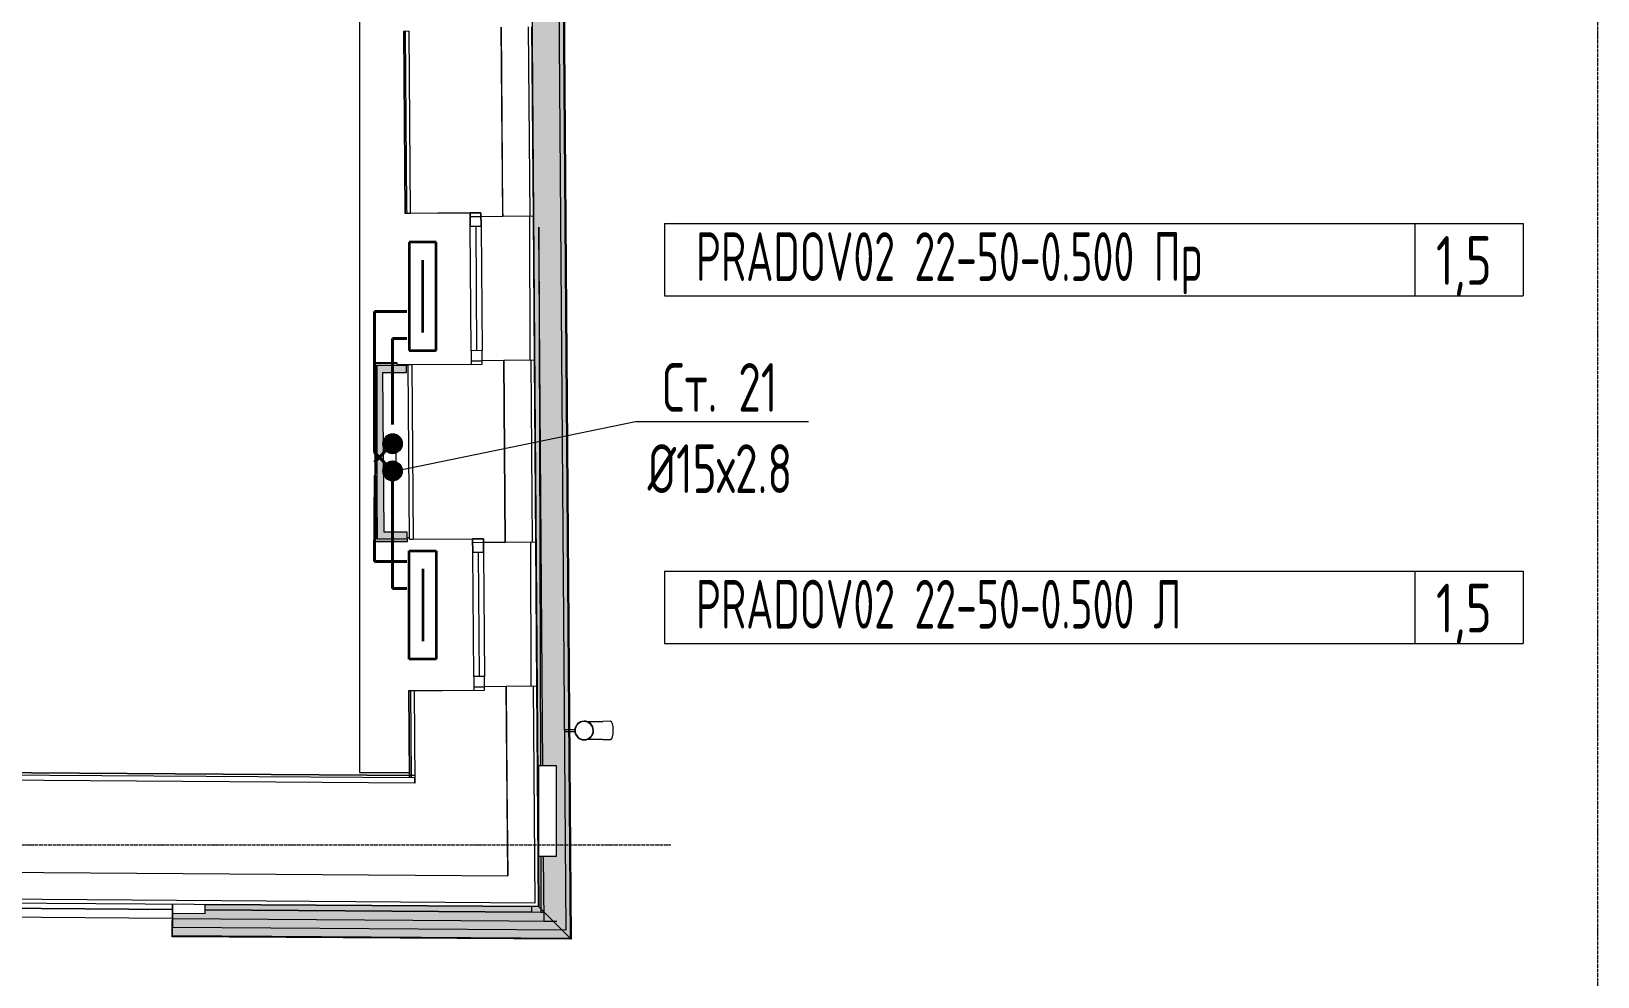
# Model space of a CAD drawing. Header units: millimetres. Extents: x -3929 to 624051, y 52832 to 514950.
# Drawn here: x 220484 to 229166, y 238132 to 243370 of the extents above; entities that cross this region are included whole.
import ezdxf
from ezdxf import colors
from ezdxf.entities.mleader import LeaderData, LeaderLine
from ezdxf.enums import TextEntityAlignment as Align
from ezdxf.math import Vec2, Vec3

# ---------------------------------------------------------------- set-up
doc = ezdxf.new("R2010")
doc.units = ezdxf.units.MM
doc.linetypes.add('ADSK_Линия сетки', pattern=[25, 20, -2.5, 0, -2.5])
doc.linetypes.add('Hidden', pattern=[7.14375, 4.7625, -2.38125])
for name, color, linetype, lineweight in [('_ Окна', 7, 'Continuous', 9), ('Обобщенные модели', 7, 'Continuous', 18), ('ОВ-О-Оборудование', 32, 'Continuous', 35), ('ОВ-ТЕКСТ', 7, 'Continuous', 25), ('Ограждение', 7, 'Continuous', 9), ('Окна', 7, 'Continuous', 9), ('Оси', 253, 'Continuous', 9), ('Перекрытие', 7, 'Continuous', 18), ('Стены внутренние', 7, 'Continuous', 18), ('Стены наружные', 7, 'Continuous', 18), ('Стены несущие', 7, 'Continuous', 30), ('Стены отделка', 7, 'Continuous', 30), ('Стены штриховка', 7, 'Continuous', 9)]:
    doc.layers.add(name, color=color, linetype=linetype, lineweight=lineweight)
for name, color, linetype in [('ПРИБОРЫ', 3, 'Continuous'), ('статистика приборов', 252, 'Continuous'), ('стояки', 7, 'Continuous')]:
    doc.layers.add(name, color=color, linetype=linetype)
doc.layers.add('т11.1', color=1, linetype='Continuous', true_color=0xff0000)
doc.layers.add('т21.1', color=5, linetype='Continuous', true_color=0x0000ff)
doc.styles.add('СТИЛЬ', font='simplex.shx', dxfattribs={"width": 0.65})

# ---------------------------------------------------------------- blocks, each defined once
blk = doc.blocks.new('*U2877')
at = {"layer": 'ОВ-О-Оборудование', "color": 32, "ltscale": 0.1, "true_color": 0xcd6928}
for p, q in [((300, 75), (-300, 75)), ((-300, 75), (-300, -75)), ((-200, 0), (200, 0)), ((300, -75), (300, 75)), ((-300, -75), (300, -75))]:
    blk.add_line(p, q, dxfattribs=at)
blk = doc.blocks.new('2 этаж')
at = {"layer": 'Ограждение', "lineweight": 0, "transparency": 33554432}
h = blk.add_hatch(color=253, dxfattribs=at)
h.paths.add_polyline_path([(414215.9, -171876.4), (414151.8, -163437.4), (414071.3, -163357.5), (414071.3, -163819.6), (413976.1, -163819.6), (414035.9, -171696.6), (414204.6, -171865.2)])
h.paths.add_polyline_path([(414034.9, -171415.6), (414035.9, -170915.6), (414134.9, -170915.6), (414134.9, -171415.6), (414035.9, -171415.6)])
h.paths.add_polyline_path([(413972.3, -163319.6), (414033.1, -163319.6), (413971.9, -163258.8)])
for points in [[(414216.1, -171876.6), (414151.8, -163437.4), (414147.8, -163433.5), (414211.9, -171872.4), (414215.9, -171876.4)], [(414215.9, -171876.4), (414034.9, -171696.6), (412186.4, -171684.6), (412186.1, -171732.7), (412006.1, -171731.4), (412006.1, -171862), (414204.6, -171876.3)], [(414035.9, -171696.6), (414034.9, -171695.6), (412186.4, -171683.6), (412186.4, -171684.6), (414034.9, -171696.6)], [(414216.1, -171876.6), (414210.9, -171872.4), (412004.6, -171858), (412004.6, -171862.2), (414215.9, -171876.6)]]:
    blk.add_hatch(color=253, dxfattribs=at).paths.add_polyline_path(points)
at = {"layer": 'Стены внутренние', "lineweight": 0}
for points in [[(413139.1, -169620.2), (413179.1, -169620.2), (413172.1, -168695.4), (413132.1, -168695.4), (413138.8, -169575.5)], [(413302.4, -168735.4), (413302.4, -168695.4), (413172.1, -168695.4), (413172.4, -168735.4)], [(413139.4, -169660.2), (413307.1, -169660.2), (413307.1, -169620.2), (413139.1, -169620.2)]]:
    blk.add_hatch(color=253, dxfattribs=at).paths.add_polyline_path(points)
at = {"layer": '_ Окна', "color": 253, "lineweight": 0}
for p, q in [((413655.7, -167851.3), (413715.7, -167850.9)), ((413656.3, -167927.3), (413655.7, -167851.3)), ((413655.9, -167871.3), (413715.9, -167870.9)), ((413715.7, -167850.9), (413716.3, -167926.9)), ((413716.3, -167926.9), (413656.3, -167927.3)), ((413686.3, -167927.1), (413691.5, -168615.1)), ((413721.5, -168614.8), (413661.5, -168615.3)), ((413661.5, -168615.3), (413662.1, -168691.3)), ((413662, -168671.3), (413722, -168670.8)), ((413722.1, -168690.8), (413721.5, -168614.8)), ((413662.1, -168691.3), (413722.1, -168690.8)), ((413669.4, -169657.3), (413729.4, -169656.8)), ((413670, -169733.3), (413669.4, -169657.3)), ((413669.6, -169677.3), (413729.6, -169676.8)), ((413729.4, -169656.8), (413730, -169732.8)), ((413730, -169732.8), (413670, -169733.3)), ((413700, -169733), (413705.2, -170421)), ((413735.2, -170420.8), (413675.2, -170421.2)), ((413675.2, -170421.2), (413675.8, -170497.2)), ((413675.7, -170477.2), (413735.7, -170476.8)), ((413675.8, -170497.2), (413735.8, -170496.8)), ((413735.8, -170496.8), (413735.2, -170420.8))]:
    blk.add_line(p, q, dxfattribs=at)
at = {"layer": 'Обобщенные модели', "color": 253, "lineweight": 0}
for p, q in [((414300.2, -170669.7), (414301.4, -170669.6)), ((414301.4, -170669.6), (414304.1, -170669.6)), ((414304.1, -170669.6), (414307, -170669.6)), ((414307, -170669.6), (414310.1, -170669.6)), ((414310.1, -170669.6), (414313.3, -170669.6)), ((414313.3, -170669.6), (414316.8, -170669.5)), ((414316.8, -170669.5), (414320.5, -170669.5)), ((414320.5, -170669.5), (414324.4, -170669.5)), ((414324.4, -170669.5), (414328.4, -170669.4)), ((414328.4, -170669.4), (414332.6, -170669.4)), ((414332.6, -170669.4), (414337, -170669.4)), ((414337, -170669.4), (414341.6, -170669.3)), ((414341.6, -170669.3), (414346.3, -170669.3)), ((414346.3, -170669.3), (414351.1, -170669.3)), ((414351.1, -170669.3), (414356.1, -170669.2)), ((414356.1, -170669.2), (414361.2, -170669.2)), ((414361.2, -170669.2), (414366.4, -170669.2)), ((414366.4, -170669.2), (414371.8, -170669.1)), ((414371.8, -170669.1), (414377.2, -170669.1)), ((414377.2, -170669.1), (414382.8, -170669)), ((414382.8, -170669), (414388.4, -170669)), ((414388.4, -170669), (414390.8, -170669)), ((414433.3, -170668.6), (414390.8, -170669)), ((414201.9, -170715.4), (414177.5, -170715.6)), ((414177.6, -170725.6), (414202, -170725.4)), ((414203.1, -170715.4), (414201.9, -170715.4)), ((414202, -170725.4), (414203.2, -170725.4)), ((414236.6, -170715.1), (414207.3, -170715.4)), ((414207.4, -170725.4), (414236.7, -170725.1)), ((414303.3, -170769.6), (414300.9, -170769.7)), ((414306, -170769.6), (414303.3, -170769.6)), ((414309, -170769.6), (414306, -170769.6)), ((414312.2, -170769.6), (414309, -170769.6)), ((414315.5, -170769.5), (414312.2, -170769.6)), ((414319.1, -170769.5), (414315.5, -170769.5)), ((414322.8, -170769.5), (414319.1, -170769.5)), ((414326.8, -170769.5), (414322.8, -170769.5)), ((414330.9, -170769.4), (414326.8, -170769.5)), ((414335.2, -170769.4), (414330.9, -170769.4)), ((414339.6, -170769.4), (414335.2, -170769.4)), ((414344.3, -170769.3), (414339.6, -170769.4)), ((414349, -170769.3), (414344.3, -170769.3)), ((414353.9, -170769.2), (414349, -170769.3)), ((414359, -170769.2), (414353.9, -170769.2)), ((414364.1, -170769.2), (414359, -170769.2)), ((414369.4, -170769.1), (414364.1, -170769.2)), ((414374.8, -170769.1), (414369.4, -170769.1)), ((414380.3, -170769), (414374.8, -170769.1)), ((414385.9, -170769), (414380.3, -170769)), ((414391.5, -170769), (414385.9, -170769)), ((414391.5, -170769), (414434, -170768.6))]:
    blk.add_line(p, q, dxfattribs=at)
for radius, start, end in [(52, 0.43484, 180.43484), (50, 0.43484, 180.43484), (52, 180.43484, 0.43484), (50, 180.43484, 0.43484)]:
    blk.add_arc((414287.5, -170719.8), radius, start, end, dxfattribs=at)
for start_param, end_param in [(4.712389, 6.283185), (3.141593, 4.712389)]:
    blk.add_ellipse((414433.7, -170718.6), major_axis=(-0.4, 50), ratio=0.309017, start_param=start_param, end_param=end_param, dxfattribs=at)
at = {"layer": 'Ограждение', "color": 253, "lineweight": 0}
for p, q in [((414146.6, -163432.3), (414210.7, -171871.2)), ((414147.8, -163433.5), (414211.9, -171872.4)), ((414148.2, -163433.8), (414212.2, -171872.8)), ((414148.5, -163434.1), (414212.6, -171873.1)), ((414150.3, -163435.9), (414214.3, -171874.9)), ((414150.6, -163436.2), (414214.6, -171875.1)), ((414150.8, -163436.4), (414214.8, -171875.3)), ((414150.9, -163436.5), (414214.9, -171875.5)), ((414151.8, -163437.4), (414215.9, -171876.4)), ((414152, -163437.6), (414216.1, -171876.6)), ((413976.1, -163819.6), (414035.9, -171696.6)), ((413976.1, -163819.6), (414035.9, -171696.6)), ((414005.9, -167868.7), (413997.9, -166820.7)), ((414011.9, -168668.6), (414005.9, -167868.7)), ((414005.9, -167868.7), (414011.9, -168668.6)), ((414019.6, -169674.6), (414011.9, -168668.6)), ((414025.7, -170474.6), (414019.6, -169674.6)), ((414019.6, -169674.6), (414025.7, -170474.6)), ((414034.9, -171695.6), (414025.7, -170474.6)), ((412005.8, -171683.4), (412004.6, -171860.7)), ((412004.6, -171862), (412005.8, -171683.4)), ((412005.8, -171683.4), (412005.8, -171682.4)), ((412186.4, -171683.6), (414034.9, -171695.6)), ((414034.9, -171695.6), (412186.4, -171683.6)), ((414035.9, -171696.6), (412186.4, -171684.6)), ((414035.9, -171696.6), (412186.4, -171684.6)), ((414035.9, -171696.6), (414034.9, -171695.6)), ((414035.9, -171696.6), (414214.6, -171875.1)), ((414215.9, -171876.4), (414035.9, -171696.6)), ((412004.6, -171860.7), (412004.7, -171856.8)), ((412004.7, -171856.8), (412004.6, -171858)), ((412004.6, -171858), (412004.6, -171860.7)), ((412004.6, -171860.7), (412004.6, -171858)), ((412004.6, -171858), (412004.6, -171860.7)), ((414211.9, -171872.4), (412004.6, -171858)), ((412004.6, -171858.7), (412004.6, -171858.4)), ((414212.2, -171872.8), (412004.6, -171858.4)), ((412004.6, -171860.5), (412004.6, -171858.7)), ((412004.6, -171858.7), (412004.6, -171860.5)), ((414212.6, -171873.1), (412004.6, -171858.7)), ((412004.6, -171860.9), (412004.6, -171860.5)), ((414214.3, -171874.9), (412004.6, -171860.5)), ((412004.6, -171862), (412004.6, -171860.7)), ((412004.6, -171860.7), (412004.6, -171862)), ((414214.6, -171875.1), (412004.6, -171860.7)), ((414214.8, -171875.3), (412004.6, -171860.9)), ((412004.6, -171861.1), (412004.6, -171862.2)), ((414214.9, -171875.5), (412004.6, -171861.1)), ((414215.9, -171876.4), (412004.6, -171862)), ((414216.1, -171876.6), (412004.6, -171862.2)), ((414210.7, -171871.2), (412004.7, -171856.8)), ((414214.6, -171875.1), (414210.7, -171871.2)), ((414210.7, -171871.2), (414211.9, -171872.4)), ((414211.9, -171872.4), (414214.6, -171875.1)), ((414214.6, -171875.1), (414211.9, -171872.4)), ((414211.9, -171872.4), (414214.6, -171875.1)), ((414212.6, -171873.1), (414212.2, -171872.8)), ((414214.3, -171874.9), (414212.6, -171873.1)), ((414212.6, -171873.1), (414214.3, -171874.9)), ((414214.8, -171875.3), (414214.3, -171874.9)), ((414215.9, -171876.4), (414214.6, -171875.1)), ((414214.6, -171875.1), (414215.9, -171876.4)), ((414214.9, -171875.5), (414216.1, -171876.6))]:
    blk.add_line(p, q, dxfattribs=at)
at = {"layer": 'Окна', "color": 253, "lineweight": 0}
for p, q in [((413715.7, -167850.9), (413655.7, -167851.3)), ((413655.7, -167851.3), (413656.3, -167927.3)), ((413716.3, -167926.9), (413715.7, -167850.9)), ((413661.5, -168615.3), (413656.3, -167927.3)), ((413716.3, -167926.9), (413721.5, -168614.8)), ((413661.5, -168615.3), (413662.1, -168691.3)), ((413722.1, -168690.8), (413721.5, -168614.8)), ((413662.1, -168691.3), (413722.1, -168690.8)), ((413729.4, -169656.8), (413669.4, -169657.3)), ((413669.4, -169657.3), (413670, -169733.3)), ((413730, -169732.8), (413729.4, -169656.8)), ((413675.2, -170421.2), (413670, -169733.3)), ((413730, -169732.8), (413735.2, -170420.8)), ((413675.2, -170421.2), (413675.8, -170497.2)), ((413675.8, -170497.2), (413735.8, -170496.8)), ((413735.8, -170496.8), (413735.2, -170420.8))]:
    blk.add_line(p, q, dxfattribs=at)
at = {"layer": 'Оси', "color": 253, "linetype": 'ADSK_Линия сетки', "lineweight": 0}
for p, q in [((419904.9, -176376.6), (419904.9, -128355.4)), ((354440.6, -171352.3), (414767.6, -171352.3))]:
    blk.add_line(p, q, dxfattribs=at)
at = {"layer": 'Перекрытие', "color": 253, "lineweight": 0}
for p, q in [((413043.1, -164134.3), (413043.1, -170952.3)), ((413655.7, -167852.3), (413295.7, -167855.1)), ((413319.6, -169651.7), (413307.1, -169651.8)), ((413325.8, -170499.3), (413675.8, -170496.6)), ((413043.1, -170952.3), (413317.3, -170952.3))]:
    blk.add_line(p, q, dxfattribs=at)
at = {"layer": 'Стены наружные', "color": 253, "lineweight": 0}
for p, q in [((414122, -163407.8), (414185.9, -171826.7)), ((413988.6, -168668.8), (413986.2, -167868.8)), ((414036.3, -167930.6), (414045.4, -170915.6)), ((414059, -170915.6), (414036.3, -167930.6)), ((413994.1, -170474.9), (413991.7, -169674.8)), ((414047, -171415.6), (414047.9, -171727)), ((414065.5, -171775.9), (414062.8, -171415.6)), ((412005.6, -171711.4), (407926.3, -171682.9)), ((407926.3, -171682.9), (412005.6, -171711.4)), ((412005.8, -171711.4), (412005.4, -171761.4)), ((412006, -171683.4), (412005.8, -171711.4)), ((413997.9, -171725.4), (412186.2, -171712.7)), ((412186.2, -171712.7), (413997.9, -171725.4)), ((413997.9, -171727.1), (413997.8, -171696.4)), ((412005.3, -171761.4), (407925.8, -171732.9)), ((412005.8, -171761.4), (412005.4, -171811.4)), ((412005.8, -171761.4), (414135.5, -171776.4)), ((414047.9, -171727), (413997.9, -171727.1)), ((414047.9, -171725.7), (414065.2, -171725.9)), ((414065.5, -171775.9), (414135.5, -171776.4)), ((414185.9, -171826.7), (412005.4, -171811.4))]:
    blk.add_line(p, q, dxfattribs=at)
at = {"layer": 'Стены несущие', "color": 253, "lineweight": 0}
for p, q in [((413325.7, -167853.8), (413318.1, -166845.9)), ((413835.9, -167870), (413827.9, -166822)), ((413827.9, -166822), (413835.7, -167842)), ((413325.7, -167853.8), (413655.7, -167851.3)), ((413715.9, -167870.9), (413835.9, -167870)), ((413842, -168669.9), (413722, -168670.8)), ((413849.6, -169675.9), (413842, -168669.9)), ((413842, -168669.9), (413849.6, -169675.9)), ((413662.1, -168691.3), (413332.1, -168693.8)), ((413332.1, -168693.8), (413339.4, -169659.8)), ((413339.4, -169659.8), (413669.4, -169657.3)), ((413729.6, -169676.8), (413849.6, -169675.9)), ((413675.8, -170497.2), (413345.8, -170499.8)), ((413345.8, -170499.8), (413349.7, -171010.8)), ((413855.7, -170475.9), (413735.7, -170476.8)), ((413863.6, -171524.4), (413855.7, -170475.9)), ((413855.7, -170476.9), (413859.7, -171014.4)), ((413349.7, -171010.8), (406560.2, -170963.3)), ((406054, -171469.8), (413863.6, -171524.4))]:
    blk.add_line(p, q, dxfattribs=at)
at = {"layer": 'Стены отделка', "color": 253, "lineweight": 0}
for p, q in [((413318.1, -166845.9), (413286.1, -166846.1)), ((413286.1, -166846.1), (413293.7, -167854.1)), ((414005.9, -167868.7), (413997.9, -166820.7)), ((413293.7, -167854.1), (413325.7, -167853.8)), ((413305.7, -167854), (413305.5, -167826)), ((413835.7, -167842), (413835.9, -167870)), ((413835.9, -167870), (414005.9, -167868.7)), ((414011.9, -168668.6), (413842, -168669.9)), ((414019.6, -169674.6), (414011.9, -168668.6)), ((413127.4, -168685.4), (413127.4, -169670.2)), ((413252, -168683.4), (413129.4, -168683.4)), ((413132.1, -168695.4), (413139.4, -169660.2)), ((413132.1, -168695.4), (413312.1, -168695.4)), ((413139.4, -169660.2), (413139.4, -168695.4)), ((413179.1, -169620.2), (413172.4, -168735.4)), ((413172.4, -168735.4), (413302.4, -168735.4)), ((413252.1, -168694.4), (413252, -168683.4)), ((413332.1, -168693.8), (413252.1, -168694.4)), ((413302.4, -168735.4), (413302.4, -168695.4)), ((413319.5, -169659.9), (413312.1, -168694)), ((413307.1, -169620.2), (413179.1, -169620.2)), ((413307.1, -169660.2), (413307.1, -169620.2)), ((413129.4, -169672.2), (413307.5, -169672.2)), ((413307.5, -169660.2), (413139.4, -169660.2)), ((413307.5, -169672.2), (413307.5, -169660.2)), ((413319.5, -169659.9), (413339.4, -169659.8)), ((413849.6, -169675.9), (414019.6, -169674.6)), ((413345.8, -170499.8), (413313.8, -170500)), ((413313.8, -170500), (413317.5, -170980.6)), ((413325.8, -170499.9), (413325.8, -170500.9)), ((414025.7, -170474.6), (413855.7, -170475.9)), ((413855.7, -170475.9), (413855.7, -170476.9)), ((414034.9, -171695.6), (414025.7, -170474.6)), ((411223.5, -170953.9), (408732.4, -170936.5)), ((414134.9, -170915.6), (414034.9, -170915.6)), ((414034.9, -170915.6), (414034.9, -171415.6)), ((414134.9, -171415.6), (414134.9, -170915.6)), ((408720.4, -170948.4), (413349.9, -170980.8)), ((413349.4, -170968.8), (411223.5, -170953.9)), ((413349.7, -171010.8), (413349.9, -170980.8)), ((413859.7, -171014.4), (413863.6, -171524.4)), ((414034.9, -171415.6), (414134.9, -171415.6)), ((414014.8, -171675.5), (405905.1, -171618.7)), ((405885.3, -171638.6), (414034.9, -171695.6)), ((412006.4, -171681.4), (412006.1, -171731.4)), ((412186.1, -171732.7), (412186.4, -171682.7)), ((412006.1, -171731.4), (412186.1, -171732.7))]:
    blk.add_line(p, q, dxfattribs=at)
at = {"layer": 'Стены штриховка', "color": 253, "lineweight": 0}
for p, q in [((413288.1, -166846.1), (413295.7, -167854.1)), ((413305.5, -167826), (413298.1, -166846)), ((413977.9, -166820.8), (413985.9, -167868.8)), ((413991.9, -168668.8), (413999.6, -169674.8)), ((413129.4, -168683.4), (413127.4, -168683.4)), ((413127.4, -168683.4), (413127.4, -168685.4)), ((413252.1, -168685.4), (413127.4, -168685.4)), ((413129.4, -168683.4), (413129.4, -169672.2)), ((413127.4, -169670.2), (413307.5, -169670.2)), ((413127.4, -169670.2), (413127.4, -169672.2)), ((413127.4, -169672.2), (413129.4, -169672.2)), ((413315.8, -170500), (413319.5, -170980.6)), ((413325.8, -170500.9), (413329.5, -170980.7)), ((414005.7, -170474.7), (414014.8, -171675.5)), ((411223.5, -170955.9), (408730.4, -170938.5)), ((413349.4, -170970.8), (411223.5, -170955.9))]:
    blk.add_line(p, q, dxfattribs=at)

msp = doc.modelspace()

# ---------------------------------------------------------------- hatches: boundary and pattern name
at = {"layer": 'т11.1', "lineweight": 40}
h = msp.add_hatch(color=256, dxfattribs=at)
h.dxf.hatch_style = 1
h.paths.add_polyline_path([(222536.709, 240934.31, 1), (222436.709, 240934.31, 1)])
at = {"layer": 'т21.1', "lineweight": 40, "ltscale": 50}
h = msp.add_hatch(color=256, dxfattribs=at)
h.dxf.hatch_style = 1
h.paths.add_polyline_path([(222536.709, 241084.31, 1), (222436.709, 241084.31, 1)])

# ---------------------------------------------------------------- linework, layer by layer
at = {"layer": 'ПРИБОРЫ', "color": 7, "lineweight": 15}
for p, q in [((223993.378, 242304.612), (228752.998, 242304.612)), ((223993.378, 242304.612), (228752.998, 242304.612)), ((223993.378, 242304.612), (223993.378, 241904.612)), ((228152.998, 242304.612), (228152.998, 241904.612)), ((228752.998, 242304.612), (228752.998, 241904.612)), ((223993.378, 241904.612), (228752.998, 241904.612)), ((223993.378, 240378.691), (228752.998, 240378.691)), ((223993.378, 240378.691), (228752.998, 240378.691)), ((223993.378, 240378.691), (223993.378, 239978.691)), ((228152.998, 240378.691), (228152.998, 239978.691)), ((228752.998, 240378.691), (228752.998, 239978.691)), ((223993.378, 239978.691), (228752.998, 239978.691))]:
    msp.add_line(p, q, dxfattribs=at)
at = {"layer": 'т11.1', "lineweight": 40}
for p, q in [((222565.761, 241817.393), (222385.711, 241817.393)), ((222385.711, 241817.393), (222385.711, 241035.308)), ((222486.709, 240934.31), (222385.711, 241035.308)), ((222486.042, 240282.947), (222486.556, 240934.463)), ((222565.761, 240282.947), (222486.042, 240282.947))]:
    msp.add_line(p, q, dxfattribs=at)
msp.add_circle((222486.709, 240934.31), 50, dxfattribs=at)
at = {"layer": 'т21.1', "linetype": 'Hidden', "lineweight": 40, "ltscale": 100}
for p, q in [((222565.761, 241667.393), (222486.23, 241667.393)), ((222486.23, 241667.393), (222486.709, 241084.31)), ((222486.709, 241084.31), (222385.711, 240983.313)), ((222386.723, 240432.947), (222390.467, 240988.068)), ((222565.761, 240432.947), (222386.723, 240432.947))]:
    msp.add_line(p, q, dxfattribs=at)
at = {"layer": 'т21.1', "lineweight": 40, "ltscale": 50}
msp.add_circle((222486.709, 241084.31), 50, dxfattribs=at)

# ---------------------------------------------------------------- block references
at = {"layer": 'ОВ-О-Оборудование', "ltscale": 10, "rotation": 90.00000000000001}
msp.add_blockref('*U2877', (222653.656, 241901.024), dxfattribs=at)
at = {"layer": 'ОВ-О-Оборудование', "ltscale": 10, "xscale": -1, "rotation": 90}
msp.add_blockref('*U2877', (222653.656, 240191.143), dxfattribs=at)
at = {"layer": 'стояки', "color": 5, "lineweight": 40}
msp.add_blockref('2 этаж', (-190738.98, 410215.433), dxfattribs=at)

# ---------------------------------------------------------------- texts
at = {"layer": 'статистика приборов', "color": 7, "style": 'СТИЛЬ', "width": 0.6}
for s, p in [('PRADOV02 22-50-0.500 Пр      ', (224167.989, 241986.465)), ('PRADOV02 22-50-0.500 Л      ', (224167.989, 240060.544))]:
    msp.add_text(s, height=270, dxfattribs=at).set_placement(p)
at = {"layer": 'статистика приборов', "color": 7, "style": 'СТИЛЬ', "width": 0.7}
for p in [(228424.064, 241965.063), (228424.064, 240039.142)]:
    msp.add_text('1,5', height=270, dxfattribs=at).set_placement(p, align=Align.CENTER)

# ---------------------------------------------------------------- leaders
at = {"layer": 'ОВ-ТЕКСТ', "color": 7}
ml = msp.add_multileader_mtext('Standard', dxfattribs=at)
ml.set_content('\\A1;Ст. 21^J%%C15х2.8 ', color=7, style='СТИЛЬ')
ml.set_leader_properties(color=7, lineweight=18)
ml.build(insert=Vec2(0, 0))
ml.multileader.update_dxf_attribs({"text_left_attachment_type": 6, "text_right_attachment_type": 6, "dogleg_length": 0.36, "arrow_head_size": 0.126})
ctx = ml.context
ctx.base_point, ctx.char_height, ctx.arrow_head_size, ctx.landing_gap_size, ctx.plane_origin = Vec3(223832.936, 241207.599), 270, 0.126, 0.063, Vec3(230656.006, 236509.525)
ctx.left_attachment, ctx.right_attachment, ctx.text_align_type = 6, 6, 1
notes = []
notes.append((ctx, [(0, (1, 1, 0), (223832.684, 241207.599), (1, 0), 0.252, [(0, [(222504.257, 241047.193), (222504.257, 240934.007)], 0, [])])]))
ctx.mtext.insert, ctx.mtext.width, ctx.mtext.alignment, ctx.mtext.flow_direction = Vec3(224300.999, 241531.599), 1404.14984, 2, 5
for ctx, leaders in notes:
    for number, flags, end, landing, length, lines in leaders:
        leader = LeaderData()
        leader.index, (leader.has_last_leader_line, leader.has_dogleg_vector, leader.attachment_direction) = number, flags
        leader.last_leader_point, leader.dogleg_vector, leader.dogleg_length = Vec3(end), Vec3(landing), length
        for number, points, colour, breaks in lines:
            line = LeaderLine()
            line.index, line.vertices, line.color, line.breaks = number, Vec3.list(points), colors.encode_raw_color(colour), breaks
            leader.lines.append(line)
        ctx.leaders.append(leader)

doc.saveas('drawing.dxf')
